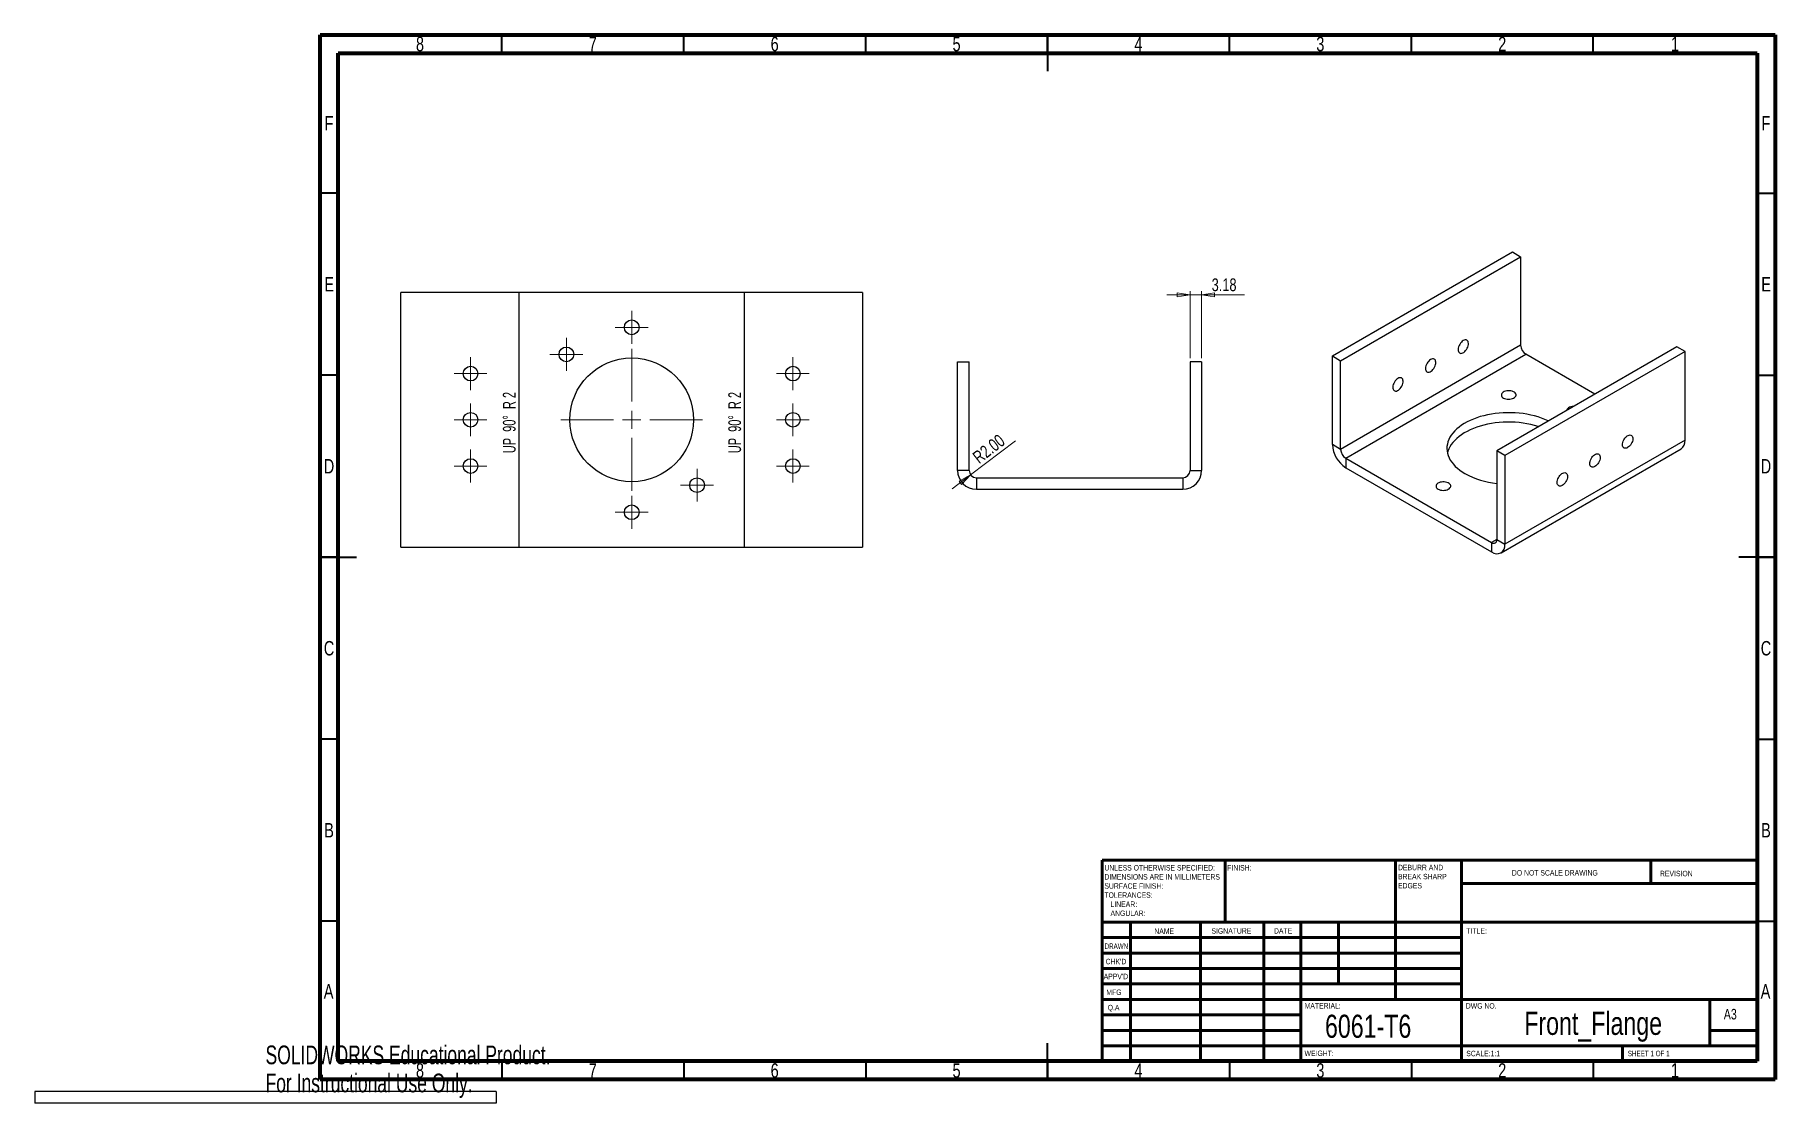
# Model space of a CAD drawing. Header units: millimetres. Extents: x -63 to 415, y -2 to 292.
import ezdxf

# ---------------------------------------------------------------- set-up
doc = ezdxf.new("R2010")
doc.units = ezdxf.units.MM
doc.styles.add('SLDTEXTSTYLE0', font='TXT', dxfattribs={"width": 0.75})
doc.styles.add('SLDTEXTSTYLE1', font='TXT', dxfattribs={"width": 0.686449})
doc.styles.add('SLDTEXTSTYLE2', font='TXT', dxfattribs={"width": 0.6875})
doc.styles.add('SLDTEXTSTYLE3', font='TXT', dxfattribs={"width": 0.645833})
doc.styles.add('SLDTEXTSTYLE4', font='TXT', dxfattribs={"width": 0.7})
doc.dimstyles.new('SLDDIMSTYLE0', dxfattribs={"dimtxt": 3.5, "dimasz": 3.556, "dimexe": 0, "dimexo": 0.0625, "dimgap": 0.875, "dimtad": 1, "dimrnd": 1e-09, "dimzin": 4, "dimdsep": 46, "dimtxsty": 'SLDTEXTSTYLE0', "dimblk1": 'CLOSED', "dimblk2": 'CLOSED', "dimsah": 1, "dimcen": 0, "dimadec": 0, "dimazin": 1, "dimtfac": 1, "dimtofl": 0, "dimtmove": 1, "dimatfit": 3, "dimldrblk": 'CLOSED', "dimfxl": 1, "dimfrac": 2, "dimtolj": 1, "dimtzin": 12, "dimarcsym": 0})
doc.dimstyles.new('SLDDIMSTYLE1', dxfattribs={"dimtxt": 3.5, "dimasz": 3.556, "dimexe": 0, "dimexo": 0.0625, "dimgap": 0.875, "dimtad": 1, "dimrnd": 1e-09, "dimzin": 12, "dimdsep": 46, "dimtxsty": 'SLDTEXTSTYLE0', "dimblk1": 'CLOSED', "dimblk2": 'CLOSED', "dimsah": 1, "dimcen": 0.09, "dimadec": 0, "dimazin": 3, "dimtfac": 1, "dimtmove": 0, "dimatfit": 0, "dimldrblk": 'CLOSED', "dimfxl": 1, "dimfrac": 2, "dimtolj": 1, "dimtzin": 12, "dimarcsym": 0})

# ---------------------------------------------------------------- blocks, each defined once
blk = doc.blocks.new('SW_NOTE_0')
at = {"color": 0, "linetype": 'Continuous', "lineweight": 0, "char_height": 1.5, "attachment_point": 1, "style": 'SLDTEXTSTYLE0'}
for s, insert in [('UNLESS OTHERWISE SPECIFIED:', (0, 1.93)), ('SURFACE FINISH:', (0, -3.07)), ('DIMENSIONS ARE IN MILLIMETERS', (0, -0.57)), ('TOLERANCES:', (0, -5.57)), ('LINEAR:', (1.69, -8.07)), ('ANGULAR:', (1.69, -10.57))]:
    blk.add_mtext(s, dxfattribs=dict(at, insert=insert))
blk = doc.blocks.new('SW_NOTE_0_1')
at = {"color": 0, "linetype": 'Continuous', "lineweight": 0, "char_height": 1.5, "attachment_point": 1, "style": 'SLDTEXTSTYLE0'}
for s, insert in [('DEBURR AND', (0, 1.93)), ('BREAK SHARP', (0, -0.57)), ('EDGES', (0, -3.07))]:
    blk.add_mtext(s, dxfattribs=dict(at, insert=insert))
blk = doc.blocks.new('_Closed')
at = {"color": 0, "linetype": 'ByBlock', "lineweight": -2}
for p, q in [((-1, 0.166667), (0, 0)), ((-1, 0.166667), (-1, -0.166667)), ((0, 0), (-1, -0.166667)), ((0, 0), (-1, 0))]:
    blk.add_line(p, q, dxfattribs=at)
blk = doc.blocks.new('_D')
at = {"color": 7, "linetype": 'Continuous', "lineweight": 0}
for q in [(206.19, 180.48), (188.77, 167.26)]:
    blk.add_line((193.83, 171.1), q, dxfattribs=at)
at = {"color": 7, "linetype": 'Continuous', "lineweight": 18, "xscale": 3.556, "yscale": 3.556, "rotation": 37.1980940872}
blk.add_blockref('_Closed', (193.83, 171.1), dxfattribs=at)
at = {"color": 7, "linetype": 'Continuous', "lineweight": 18, "insert": (194.03, 176.77), "char_height": 3.5, "attachment_point": 1, "rotation": 37.7645, "style": 'SLDTEXTSTYLE0'}
blk.add_mtext('R2.00', dxfattribs=at)
blk = doc.blocks.new('_D_1')
at = {"color": 7, "linetype": 'Continuous', "lineweight": 0}
for p, q in [((254.14, 220.57), (247.79, 220.57)), ((254.14, 203.15), (254.14, 221.57)), ((254.14, 220.57), (257.32, 220.57)), ((257.32, 203.15), (257.32, 221.57)), ((257.32, 220.57), (269.14, 220.57))]:
    blk.add_line(p, q, dxfattribs=at)
at = {"color": 7, "linetype": 'Continuous', "lineweight": 18, "xscale": 3.556, "yscale": 3.556}
blk.add_blockref('_Closed', (254.14, 220.57), dxfattribs=at)
at = {"color": 7, "linetype": 'Continuous', "lineweight": 18, "xscale": 3.556, "yscale": 3.556, "rotation": 180}
blk.add_blockref('_Closed', (257.32, 220.57), dxfattribs=at)
at = {"color": 7, "linetype": 'Continuous', "lineweight": 18, "insert": (260.09, 225.08), "char_height": 3.5, "attachment_point": 1, "style": 'SLDTEXTSTYLE0'}
blk.add_mtext('3.18', dxfattribs=at)
blk = doc.blocks.new('SW_CENTERMARKSYMBOL_0')
at = {"color": 0, "linetype": 'Continuous', "lineweight": 18}
for p, q in [((0, 5), (0, 19.5)), ((-5, 0), (-19.5, 0)), ((0, 0), (-2.5, 0)), ((0, 0), (0, 2.5)), ((0, 0), (2.5, 0)), ((0, 0), (0, -2.5)), ((5, 0), (19.5, 0)), ((0, -5), (0, -19.5))]:
    blk.add_line(p, q, dxfattribs=at)
blk = doc.blocks.new('SW_CENTERMARKSYMBOL_1')
at = {"color": 0, "linetype": 'Continuous', "lineweight": 18}
for p, q in [((-2.5, 0), (-4.5193, 0)), ((0, 0), (-2.5, 0)), ((0, 2.5), (0, 4.5193)), ((0, 0), (0, 2.5)), ((0, 0), (2.5, 0)), ((0, 0), (0, -2.5)), ((2.5, 0), (4.5193, 0)), ((0, -2.5), (0, -4.5193))]:
    blk.add_line(p, q, dxfattribs=at)
blk = doc.blocks.new('SW_CENTERMARKSYMBOL_2')
at = {"color": 0, "linetype": 'Continuous', "lineweight": 18}
for p, q in [((-2.5, 0), (-4.5193, 0)), ((0, 0), (-2.5, 0)), ((0, 2.5), (0, 4.5193)), ((0, 0), (0, 2.5)), ((0, 0), (2.5, 0)), ((0, 0), (0, -2.5)), ((2.5, 0), (4.5193, 0)), ((0, -2.5), (0, -4.5193))]:
    blk.add_line(p, q, dxfattribs=at)
blk = doc.blocks.new('SW_CENTERMARKSYMBOL_3')
at = {"color": 0, "linetype": 'Continuous', "lineweight": 18}
for p, q in [((-2.5, 0), (-4.5193, 0)), ((0, 0), (-2.5, 0)), ((0, 2.5), (0, 4.5193)), ((0, 0), (0, 2.5)), ((0, 0), (2.5, 0)), ((0, 0), (0, -2.5)), ((2.5, 0), (4.5193, 0)), ((0, -2.5), (0, -4.5193))]:
    blk.add_line(p, q, dxfattribs=at)
blk = doc.blocks.new('SW_CENTERMARKSYMBOL_4')
at = {"color": 0, "linetype": 'Continuous', "lineweight": 18}
for p, q in [((-2.5, 0), (-4.5193, 0)), ((0, 0), (-2.5, 0)), ((0, 2.5), (0, 4.5193)), ((0, 0), (0, 2.5)), ((0, 0), (2.5, 0)), ((0, 0), (0, -2.5)), ((2.5, 0), (4.5193, 0)), ((0, -2.5), (0, -4.5193))]:
    blk.add_line(p, q, dxfattribs=at)
blk = doc.blocks.new('SW_CENTERMARKSYMBOL_5')
at = {"color": 0, "linetype": 'Continuous', "lineweight": 18}
for p, q in [((-2.5, 0), (-4.5193, 0)), ((0, 0), (-2.5, 0)), ((0, 2.5), (0, 4.5193)), ((0, 0), (0, 2.5)), ((0, 0), (2.5, 0)), ((0, 0), (0, -2.5)), ((2.5, 0), (4.5193, 0)), ((0, -2.5), (0, -4.5193))]:
    blk.add_line(p, q, dxfattribs=at)
blk = doc.blocks.new('SW_CENTERMARKSYMBOL_6')
at = {"color": 0, "linetype": 'Continuous', "lineweight": 18}
for p, q in [((-2.5, 0), (-4.5193, 0)), ((0, 0), (-2.5, 0)), ((0, 2.5), (0, 4.5193)), ((0, 0), (0, 2.5)), ((0, 0), (2.5, 0)), ((0, 0), (0, -2.5)), ((2.5, 0), (4.5193, 0)), ((0, -2.5), (0, -4.5193))]:
    blk.add_line(p, q, dxfattribs=at)
blk = doc.blocks.new('SW_CENTERMARKSYMBOL_7')
at = {"color": 0, "linetype": 'Continuous', "lineweight": 18}
for p, q in [((-2.5, 0), (-4.5193, 0)), ((0, 0), (-2.5, 0)), ((0, 2.5), (0, 4.5193)), ((0, 0), (0, 2.5)), ((0, 0), (2.5, 0)), ((0, 0), (0, -2.5)), ((2.5, 0), (4.5193, 0)), ((0, -2.5), (0, -4.5193))]:
    blk.add_line(p, q, dxfattribs=at)
blk = doc.blocks.new('SW_CENTERMARKSYMBOL_8')
at = {"color": 0, "linetype": 'Continuous', "lineweight": 18}
for p, q in [((-2.5, 0), (-4.5193, 0)), ((0, 0), (-2.5, 0)), ((0, 2.5), (0, 4.5193)), ((0, 0), (0, 2.5)), ((0, 0), (2.5, 0)), ((0, 0), (0, -2.5)), ((2.5, 0), (4.5193, 0)), ((0, -2.5), (0, -4.5193))]:
    blk.add_line(p, q, dxfattribs=at)
blk = doc.blocks.new('SW_CENTERMARKSYMBOL_9')
at = {"color": 0, "linetype": 'Continuous', "lineweight": 18}
for p, q in [((-2.5, 0), (-4.5193, 0)), ((0, 0), (-2.5, 0)), ((0, 2.5), (0, 4.5193)), ((0, 0), (0, 2.5)), ((0, 0), (2.5, 0)), ((0, 0), (0, -2.5)), ((2.5, 0), (4.5193, 0)), ((0, -2.5), (0, -4.5193))]:
    blk.add_line(p, q, dxfattribs=at)
blk = doc.blocks.new('SW_CENTERMARKSYMBOL_10')
at = {"color": 0, "linetype": 'Continuous', "lineweight": 18}
for p, q in [((-2.5, 0), (-4.5193, 0)), ((0, 0), (-2.5, 0)), ((0, 2.5), (0, 4.5193)), ((0, 0), (0, 2.5)), ((0, 0), (2.5, 0)), ((0, 0), (0, -2.5)), ((2.5, 0), (4.5193, 0)), ((0, -2.5), (0, -4.5193))]:
    blk.add_line(p, q, dxfattribs=at)

msp = doc.modelspace()

# ---------------------------------------------------------------- linework, layer by layer
at = {"color": 7, "linetype": 'Continuous', "lineweight": 70}
for p, q in [((15, 5), (15, 292)), ((15, 292), (415, 292)), ((415, 292), (415, 5)), ((20, 10), (20, 287)), ((20, 287), (410, 287)), ((410, 287), (410, 10)), ((410, 10), (20, 10)), ((415, 5), (15, 5))]:
    msp.add_line(p, q, dxfattribs=at)
at = {"color": 7, "linetype": 'Continuous', "lineweight": 35}
for p, q in [((65, 287), (65, 292)), ((115, 287), (115, 292)), ((165, 287), (165, 292)), ((215, 292), (215, 282)), ((215, 287), (215, 292)), ((265, 287), (265, 292)), ((315, 287), (315, 292)), ((365, 287), (365, 292)), ((20, 248.5), (15, 248.5)), ((410, 248.5), (415, 248.5)), ((20, 198.5), (15, 198.5)), ((410, 198.5), (415, 198.5)), ((15, 148.5), (25, 148.5)), ((20, 148.5), (15, 148.5)), ((415, 148.5), (405, 148.5)), ((410, 148.5), (415, 148.5)), ((20, 98.5), (15, 98.5)), ((410, 98.5), (415, 98.5)), ((20, 48.5), (15, 48.5)), ((410, 48.5), (415, 48.5)), ((215, 5), (215, 15)), ((65, 10), (65, 5)), ((115, 10), (115, 5)), ((165, 10), (165, 5)), ((215, 10), (215, 5)), ((265, 10), (265, 5)), ((315, 10), (315, 5)), ((365, 10), (365, 5))]:
    msp.add_line(p, q, dxfattribs=at)
at = {"color": 7, "linetype": 'Continuous', "lineweight": 25}
for p, q in [((293.283, 203.775), (342.781, 232.349)), ((295.528, 202.479), (345.026, 231.053)), ((342.781, 232.349), (345.026, 231.053)), ((345.026, 231.053), (345.026, 206.7)), ((37.233, 151.24), (37.233, 221.24)), ((164.086, 221.24), (37.233, 221.24)), ((164.086, 221.24), (164.086, 151.24)), ((345.026, 206.7), (295.528, 178.125)), ((387.968, 206.263), (338.471, 177.689)), ((390.213, 204.967), (387.968, 206.263)), ((190.237, 172.328), (190.237, 202.153)), ((190.237, 202.153), (193.412, 202.153)), ((193.412, 172.328), (193.412, 202.153)), ((254.142, 202.153), (254.142, 172.328)), ((257.317, 202.153), (254.142, 202.153)), ((257.317, 202.153), (257.317, 172.328)), ((293.283, 179.421), (293.283, 203.775)), ((293.283, 203.775), (295.528, 202.479)), ((295.528, 178.125), (295.528, 202.479)), ((296.942, 175.676), (346.44, 204.25)), ((390.213, 204.967), (340.716, 176.392)), ((365.461, 193.27), (346.44, 204.25)), ((390.213, 180.613), (390.213, 204.967)), ((295.528, 178.125), (293.283, 179.421)), ((338.471, 177.689), (338.471, 153.335)), ((340.716, 176.392), (338.471, 177.689)), ((339.644, 149.67), (389.141, 178.244)), ((390.213, 180.613), (340.716, 152.039)), ((193.412, 172.328), (190.237, 172.328)), ((254.142, 172.328), (257.317, 172.328)), ((296.942, 175.676), (296.942, 173.083)), ((296.942, 175.676), (337.056, 152.519)), ((296.942, 173.083), (337.056, 149.926)), ((340.716, 176.392), (340.716, 152.039)), ((195.412, 170.328), (195.412, 167.153)), ((195.412, 170.328), (252.142, 170.328)), ((252.142, 170.328), (252.142, 167.153)), ((195.412, 167.153), (252.142, 167.153)), ((338.471, 153.335), (337.056, 152.519)), ((338.471, 153.335), (340.716, 152.039)), ((37.233, 151.24), (164.086, 151.24)), ((337.056, 152.519), (337.056, 149.926)), ((-63.426, 1.675), (-63.426, -1.5)), ((63.426, 1.675), (-63.426, 1.675)), ((63.426, 1.675), (63.426, -1.5)), ((63.426, -1.5), (-63.426, -1.5))]:
    msp.add_line(p, q, dxfattribs=at)
at = {"color": 7, "linetype": 'Continuous'}
for p, q in [((69.676, 221.24), (69.676, 151.24)), ((131.643, 151.24), (131.643, 221.24))]:
    msp.add_line(p, q, dxfattribs=at)
at = {"color": 7, "linetype": 'Continuous', "lineweight": 50}
for p, q in [((230, 65.25), (410, 65.25)), ((230, 65.25), (230, 10)), ((263.8, 48.25), (263.8, 65.25)), ((310.6, 65.25), (310.6, 27)), ((328.8, 65.25), (328.8, 10)), ((380.8, 58.875), (380.8, 65.25)), ((410, 58.875), (328.8, 58.875)), ((410, 48.25), (230, 48.25)), ((237.8, 48.25), (237.8, 10)), ((256.991, 48.25), (256.991, 10)), ((274.399, 48.25), (274.399, 10)), ((284.6, 10), (284.6, 48.25)), ((295, 31.25), (295, 48.25)), ((328.8, 44), (230, 44)), ((328.8, 39.75), (230, 39.75)), ((328.8, 35.5), (230, 35.5)), ((328.8, 31.25), (230, 31.25)), ((284.6, 27), (230, 27)), ((284.6, 27), (410, 27)), ((397, 14.25), (397, 27)), ((284.6, 22.75), (230, 22.75)), ((284.6, 18.5), (230, 18.5)), ((410, 18.5), (397, 18.5)), ((230, 14.25), (410, 14.25)), ((373, 10), (373, 14.25))]:
    msp.add_line(p, q, dxfattribs=at)
at = {"color": 7, "linetype": 'Continuous', "lineweight": 25, "flags": 128}
for points in [[(329.257, 207.983), (328.987, 207.797), (328.726, 207.558), (328.485, 207.275), (328.272, 206.958), (328.094, 206.619), (327.958, 206.269), (327.869, 205.921), (327.831, 205.589), (327.844, 205.283), (327.908, 205.016), (328.021, 204.795), (328.178, 204.631), (328.374, 204.528), (328.603, 204.49), (328.855, 204.519), (329.121, 204.614), (329.393, 204.771), (329.659, 204.984), (329.911, 205.246), (330.14, 205.547), (330.336, 205.877), (330.494, 206.223), (330.606, 206.573), (330.67, 206.915), (330.683, 207.236), (330.645, 207.524), (330.556, 207.768), (330.42, 207.962), (330.242, 208.096), (330.029, 208.166), (329.788, 208.171), (329.527, 208.109), (329.257, 207.983)], [(320.277, 202.798), (320.007, 202.613), (319.746, 202.374), (319.505, 202.091), (319.292, 201.774), (319.114, 201.435), (318.978, 201.085), (318.889, 200.737), (318.851, 200.405), (318.864, 200.099), (318.928, 199.831), (319.04, 199.611), (319.198, 199.447), (319.394, 199.344), (319.623, 199.306), (319.875, 199.335), (320.141, 199.43), (320.413, 199.587), (320.679, 199.8), (320.931, 200.062), (321.159, 200.363), (321.356, 200.693), (321.513, 201.039), (321.626, 201.389), (321.69, 201.731), (321.703, 202.051), (321.664, 202.339), (321.576, 202.584), (321.44, 202.777), (321.262, 202.912), (321.049, 202.982), (320.808, 202.987), (320.547, 202.925), (320.277, 202.798)], [(311.297, 197.614), (311.026, 197.428), (310.766, 197.19), (310.525, 196.907), (310.311, 196.59), (310.133, 196.25), (309.998, 195.901), (309.909, 195.553), (309.87, 195.22), (309.883, 194.915), (309.947, 194.647), (310.06, 194.427), (310.217, 194.263), (310.414, 194.16), (310.642, 194.122), (310.894, 194.151), (311.161, 194.246), (311.432, 194.402), (311.699, 194.616), (311.951, 194.878), (312.179, 195.179), (312.376, 195.509), (312.533, 195.855), (312.646, 196.205), (312.71, 196.547), (312.723, 196.867), (312.684, 197.155), (312.595, 197.4), (312.46, 197.593), (312.282, 197.728), (312.069, 197.798), (311.827, 197.802), (311.567, 197.74), (311.297, 197.614)], [(340.32, 192.223), (340.616, 192.082), (340.953, 191.976), (341.319, 191.908), (341.7, 191.882), (342.083, 191.898), (342.454, 191.955), (342.799, 192.052), (343.106, 192.185), (343.365, 192.349), (343.564, 192.538), (343.699, 192.746), (343.762, 192.964), (343.753, 193.186), (343.672, 193.402), (343.52, 193.606), (343.305, 193.79), (343.034, 193.946), (342.716, 194.071), (342.363, 194.158), (341.988, 194.205), (341.604, 194.21), (341.226, 194.173), (340.866, 194.096), (340.538, 193.981), (340.254, 193.832), (340.024, 193.654), (339.856, 193.455), (339.757, 193.241), (339.729, 193.02), (339.775, 192.8), (339.892, 192.589), (340.076, 192.394), (340.32, 192.223)], [(352.688, 185.896), (352.546, 185.964), (351.674, 186.352), (350.759, 186.706), (349.807, 187.025), (348.822, 187.308), (347.806, 187.554), (346.765, 187.761), (345.703, 187.929), (344.625, 188.057), (343.534, 188.144), (342.436, 188.19), (341.335, 188.195), (340.236, 188.159), (339.143, 188.082), (338.061, 187.965), (336.995, 187.807), (335.948, 187.609), (334.926, 187.373), (333.932, 187.1), (332.972, 186.789), (332.048, 186.444), (331.164, 186.064), (330.325, 185.653), (329.534, 185.211), (328.794, 184.74), (328.109, 184.242), (327.481, 183.721), (326.912, 183.176), (326.406, 182.612), (325.964, 182.03), (325.589, 181.432), (325.281, 180.822), (325.042, 180.201), (324.873, 179.573), (324.775, 178.94), (324.749, 178.305), (324.793, 177.67), (324.909, 177.038), (325.095, 176.411), (325.351, 175.793), (325.676, 175.186), (326.069, 174.592), (326.527, 174.014), (327.049, 173.454), (327.632, 172.916), (328.275, 172.4), (328.974, 171.909), (329.727, 171.445)], [(359.655, 189.918), (359.565, 189.915), (359.186, 189.879), (358.826, 189.801), (358.499, 189.686), (358.214, 189.537), (357.984, 189.359), (357.817, 189.16), (357.717, 188.946), (357.69, 188.784)], [(350.031, 184.362), (349.807, 184.433), (348.822, 184.716), (347.806, 184.961), (346.765, 185.169), (345.703, 185.336), (344.625, 185.464), (343.534, 185.551), (342.436, 185.598), (341.335, 185.603), (340.236, 185.567), (339.143, 185.49), (338.061, 185.372), (336.995, 185.214), (335.948, 185.017), (334.926, 184.781), (333.932, 184.507), (332.972, 184.197), (332.048, 183.851), (331.164, 183.472), (330.325, 183.06), (329.534, 182.618), (328.794, 182.147), (328.109, 181.65), (327.481, 181.128), (326.912, 180.584), (326.406, 180.019), (325.964, 179.437), (325.589, 178.84), (325.281, 178.229), (325.042, 177.609), (324.897, 177.088)], [(374.445, 178.599), (374.175, 178.472), (373.914, 178.41), (373.673, 178.415), (373.459, 178.485), (373.282, 178.62), (373.146, 178.813), (373.057, 179.058), (373.019, 179.346), (373.031, 179.666), (373.095, 180.008), (373.208, 180.358), (373.366, 180.704), (373.562, 181.034), (373.79, 181.335), (374.042, 181.597), (374.309, 181.81), (374.58, 181.967), (374.847, 182.062), (375.099, 182.091), (375.327, 182.053), (375.524, 181.95), (375.681, 181.786), (375.794, 181.566), (375.858, 181.298), (375.871, 180.992), (375.832, 180.66), (375.744, 180.312), (375.608, 179.962), (375.43, 179.623), (375.217, 179.306), (374.975, 179.023), (374.715, 178.784), (374.445, 178.599)], [(365.465, 173.414), (365.194, 173.288), (364.934, 173.226), (364.693, 173.231), (364.479, 173.301), (364.301, 173.435), (364.166, 173.629), (364.077, 173.873), (364.038, 174.161), (364.051, 174.482), (364.115, 174.824), (364.228, 175.174), (364.385, 175.52), (364.582, 175.85), (364.81, 176.151), (365.062, 176.413), (365.329, 176.626), (365.6, 176.783), (365.867, 176.878), (366.119, 176.907), (366.347, 176.869), (366.544, 176.766), (366.701, 176.602), (366.814, 176.382), (366.878, 176.114), (366.891, 175.808), (366.852, 175.476), (366.763, 175.128), (366.628, 174.778), (366.45, 174.439), (366.236, 174.122), (365.995, 173.839), (365.735, 173.6), (365.465, 173.414)], [(322.36, 167.192), (322.656, 167.051), (322.993, 166.944), (323.358, 166.877), (323.74, 166.851), (324.122, 166.866), (324.493, 166.924), (324.839, 167.021), (325.146, 167.153), (325.404, 167.317), (325.604, 167.507), (325.738, 167.714), (325.802, 167.933), (325.793, 168.154), (325.711, 168.371), (325.56, 168.575), (325.345, 168.758), (325.073, 168.915), (324.755, 169.039), (324.402, 169.126), (324.027, 169.173), (323.644, 169.179), (323.265, 169.142), (322.905, 169.065), (322.578, 168.949), (322.293, 168.8), (322.063, 168.623), (321.896, 168.423), (321.796, 168.209), (321.769, 167.988), (321.814, 167.768), (321.931, 167.557), (322.115, 167.363), (322.36, 167.192)], [(356.484, 168.23), (356.214, 168.104), (355.954, 168.042), (355.712, 168.046), (355.499, 168.117), (355.321, 168.251), (355.185, 168.444), (355.097, 168.689), (355.058, 168.977), (355.071, 169.298), (355.135, 169.639), (355.248, 169.99), (355.405, 170.336), (355.602, 170.666), (355.83, 170.967), (356.082, 171.229), (356.349, 171.442), (356.62, 171.599), (356.887, 171.693), (357.139, 171.722), (357.367, 171.685), (357.563, 171.582), (357.721, 171.417), (357.834, 171.197), (357.898, 170.93), (357.91, 170.624), (357.872, 170.291), (357.783, 169.944), (357.647, 169.594), (357.47, 169.255), (357.256, 168.938), (357.015, 168.655), (356.754, 168.416), (356.484, 168.23)]]:
    msp.add_lwpolyline(points, dxfattribs=at)
at = {"color": 7, "linetype": 'Continuous', "lineweight": 25}
for centre, radius in [((100.659, 211.64), 2.019), ((82.699, 204.201), 2.019), ((56.358, 198.94), 2.019), ((100.659, 186.24), 17), ((144.961, 198.94), 2.019), ((56.358, 186.24), 2.019), ((144.961, 186.24), 2.019), ((56.358, 173.54), 2.019), ((144.961, 173.54), 2.019), ((118.62, 168.28), 2.019), ((100.659, 160.84), 2.019)]:
    msp.add_circle(centre, radius, dxfattribs=at)
for centre, radius, start, end in [((348.096, 206.839), 3.074, 182.60548, 237.39452), ((301.206, 179.77), 7.93, 182.52009, 237.47991), ((298.599, 178.265), 3.074, 182.60548, 237.39452), ((387.721, 180.314), 2.51, 304.45505, 6.85713), ((195.412, 172.328), 5.175, 180, 270), ((195.412, 172.328), 2, 180, 270), ((252.142, 172.328), 5.175, 270, 0), ((252.142, 172.328), 2, 270, 0), ((340.727, 191.639), 22.996, 241.42402, 264.37001), ((337.609, 153.195), 0.873, 230.79671, 9.21404), ((338.478, 151.69), 2.265, 231.1474, 8.86335)]:
    msp.add_arc(centre, radius, start, end, dxfattribs=at)

# ---------------------------------------------------------------- block references
at = {"color": 7, "linetype": 'Continuous', "lineweight": 0}
for name, p in [('SW_CENTERMARKSYMBOL_1', (100.659, 211.64)), ('SW_CENTERMARKSYMBOL_2', (82.699, 204.201)), ('SW_CENTERMARKSYMBOL_0', (100.659, 186.24)), ('SW_CENTERMARKSYMBOL_8', (56.358, 198.94)), ('SW_CENTERMARKSYMBOL_5', (144.961, 198.94)), ('SW_CENTERMARKSYMBOL_9', (56.358, 186.24)), ('SW_CENTERMARKSYMBOL_6', (144.961, 186.24)), ('SW_CENTERMARKSYMBOL_10', (56.358, 173.54)), ('SW_CENTERMARKSYMBOL_7', (144.961, 173.54)), ('SW_CENTERMARKSYMBOL_4', (118.62, 168.28)), ('SW_CENTERMARKSYMBOL_3', (100.659, 160.84)), ('SW_NOTE_0', (230.594, 61.987)), ('SW_NOTE_0_1', (311.309, 62.069))]:
    msp.add_blockref(name, p, dxfattribs=at)

# ---------------------------------------------------------------- texts
for s, insert, char_height, attachment_point, style in [('8', (42.46, 291.462), 3.969, 2, 'SLDTEXTSTYLE0'), ('7', (89.96, 291.462), 3.969, 2, 'SLDTEXTSTYLE0'), ('6', (139.96, 291.462), 3.969, 2, 'SLDTEXTSTYLE0'), ('5', (189.96, 291.462), 3.969, 2, 'SLDTEXTSTYLE0'), ('4', (239.96, 291.462), 3.969, 2, 'SLDTEXTSTYLE0'), ('3', (289.96, 291.462), 3.969, 2, 'SLDTEXTSTYLE0'), ('2', (339.96, 291.462), 3.969, 2, 'SLDTEXTSTYLE0'), ('1', (387.46, 291.462), 3.969, 2, 'SLDTEXTSTYLE0'), ('F', (17.458, 269.712), 3.969, 2, 'SLDTEXTSTYLE0'), ('F', (412.458, 269.712), 3.969, 2, 'SLDTEXTSTYLE0'), ('E', (17.508, 225.462), 3.969, 2, 'SLDTEXTSTYLE0'), ('E', (412.508, 225.462), 3.969, 2, 'SLDTEXTSTYLE0'), ('D', (17.453, 175.462), 3.969, 2, 'SLDTEXTSTYLE0'), ('D', (412.453, 175.462), 3.969, 2, 'SLDTEXTSTYLE0'), ('C', (17.459, 125.462), 3.969, 2, 'SLDTEXTSTYLE0'), ('C', (412.459, 125.462), 3.969, 2, 'SLDTEXTSTYLE0'), ('B', (17.471, 75.462), 3.969, 2, 'SLDTEXTSTYLE0'), ('B', (412.471, 75.462), 3.969, 2, 'SLDTEXTSTYLE0'), ('FINISH:', (264.371, 63.919), 1.5, 1, 'SLDTEXTSTYLE0'), ('DO NOT SCALE DRAWING', (342.615, 62.533), 1.5, 1, 'SLDTEXTSTYLE0'), ('REVISION', (383.328, 62.335), 1.5, 1, 'SLDTEXTSTYLE0'), ('NAME', (244.322, 46.501), 1.5, 1, 'SLDTEXTSTYLE0'), ('SIGNATURE', (260.034, 46.562), 1.5, 1, 'SLDTEXTSTYLE0'), ('DATE', (277.215, 46.576), 1.5, 1, 'SLDTEXTSTYLE0'), ('TITLE:', (330.09, 46.576), 1.5, 1, 'SLDTEXTSTYLE0'), ('DRAWN', (230.643, 42.385), 1.5, 1, 'SLDTEXTSTYLE1'), ("APPV'D", (230.402, 34.066), 1.5, 1, 'SLDTEXTSTYLE0'), ("CHK'D", (230.939, 38.162), 1.5, 1, 'SLDTEXTSTYLE0'), ('A', (17.34, 31.212), 3.969, 2, 'SLDTEXTSTYLE0'), ('MFG', (231.124, 29.716), 1.5, 1, 'SLDTEXTSTYLE0'), ('A', (412.34, 31.212), 3.969, 2, 'SLDTEXTSTYLE0'), ('Q.A', (231.509, 25.505), 1.5, 1, 'SLDTEXTSTYLE0'), ('MATERIAL:', (285.646, 25.986), 1.5, 1, 'SLDTEXTSTYLE0'), ('DWG NO.', (329.953, 25.986), 1.5, 1, 'SLDTEXTSTYLE0'), ('Front_Flange', (364.961, 23.607), 6.35, 2, 'SLDTEXTSTYLE0'), ('A3', (400.871, 24.406), 2.9104, 1, 'SLDTEXTSTYLE0'), ('6061-T6', (291.242, 22.805), 6.35, 1, 'SLDTEXTSTYLE0'), ('WEIGHT:', (285.618, 12.949), 1.4986, 1, 'SLDTEXTSTYLE0'), ('SCALE:1:1', (330.074, 12.9), 1.5, 1, 'SLDTEXTSTYLE0'), ('SHEET 1 OF 1', (374.478, 12.9), 1.5, 1, 'SLDTEXTSTYLE2'), ('8', (42.46, 9.462), 3.969, 2, 'SLDTEXTSTYLE0'), ('7', (89.96, 9.462), 3.969, 2, 'SLDTEXTSTYLE0'), ('6', (139.96, 9.462), 3.969, 2, 'SLDTEXTSTYLE0'), ('5', (189.96, 9.462), 3.969, 2, 'SLDTEXTSTYLE0'), ('4', (239.96, 9.462), 3.969, 2, 'SLDTEXTSTYLE0'), ('3', (289.96, 9.462), 3.969, 2, 'SLDTEXTSTYLE0'), ('2', (339.96, 9.462), 3.969, 2, 'SLDTEXTSTYLE0'), ('1', (387.46, 9.462), 3.969, 2, 'SLDTEXTSTYLE0')]:
    msp.add_mtext(s, dxfattribs=dict(at, insert=insert, char_height=char_height, attachment_point=attachment_point, style=style))
at = {"color": 7, "linetype": 'Continuous', "lineweight": 0, "char_height": 3.5, "attachment_point": 2, "rotation": 90, "style": 'SLDTEXTSTYLE3'}
for insert in [(65.246, 185.472), (127.212, 185.472)]:
    msp.add_mtext('UP  90°  R 2', dxfattribs=dict(at, insert=insert))
at = {"color": 7, "linetype": 'Continuous', "char_height": 5.1381, "attachment_point": 1, "style": 'SLDTEXTSTYLE4'}
for s, insert in [('SOLIDWORKS Educational Product.', (0, 14.331)), ('For Instructional Use Only.', (0, 6.623))]:
    msp.add_mtext(s, dxfattribs=dict(at, insert=insert))

# ---------------------------------------------------------------- dimensions: what is measured, and where the dimension line sits
at = {"color": 7, "linetype": 'Continuous', "lineweight": 18}
dim = msp.add_linear_dim(base=(257.317207359, 220.570386672), p1=(254.142207359, 202.152874045), p2=(257.317207359, 202.152874045), dimstyle='SLDDIMSTYLE1', dxfattribs=at)
dim.commit()
dim.dimension.update_dxf_attribs({"geometry": '_D_1', "text_midpoint": (264.617318515, 220.570386672), "dimtype": 160})
dim = msp.add_radius_dim(center=(195.412, 172.328), mpoint=(193.831, 171.103), dimstyle='SLDDIMSTYLE0', dxfattribs=at)
dim.commit()
dim.dimension.update_dxf_attribs({"geometry": '_D', "text_midpoint": (201.745, 177.234), "dimtype": 164})

doc.saveas('drawing.dxf')
